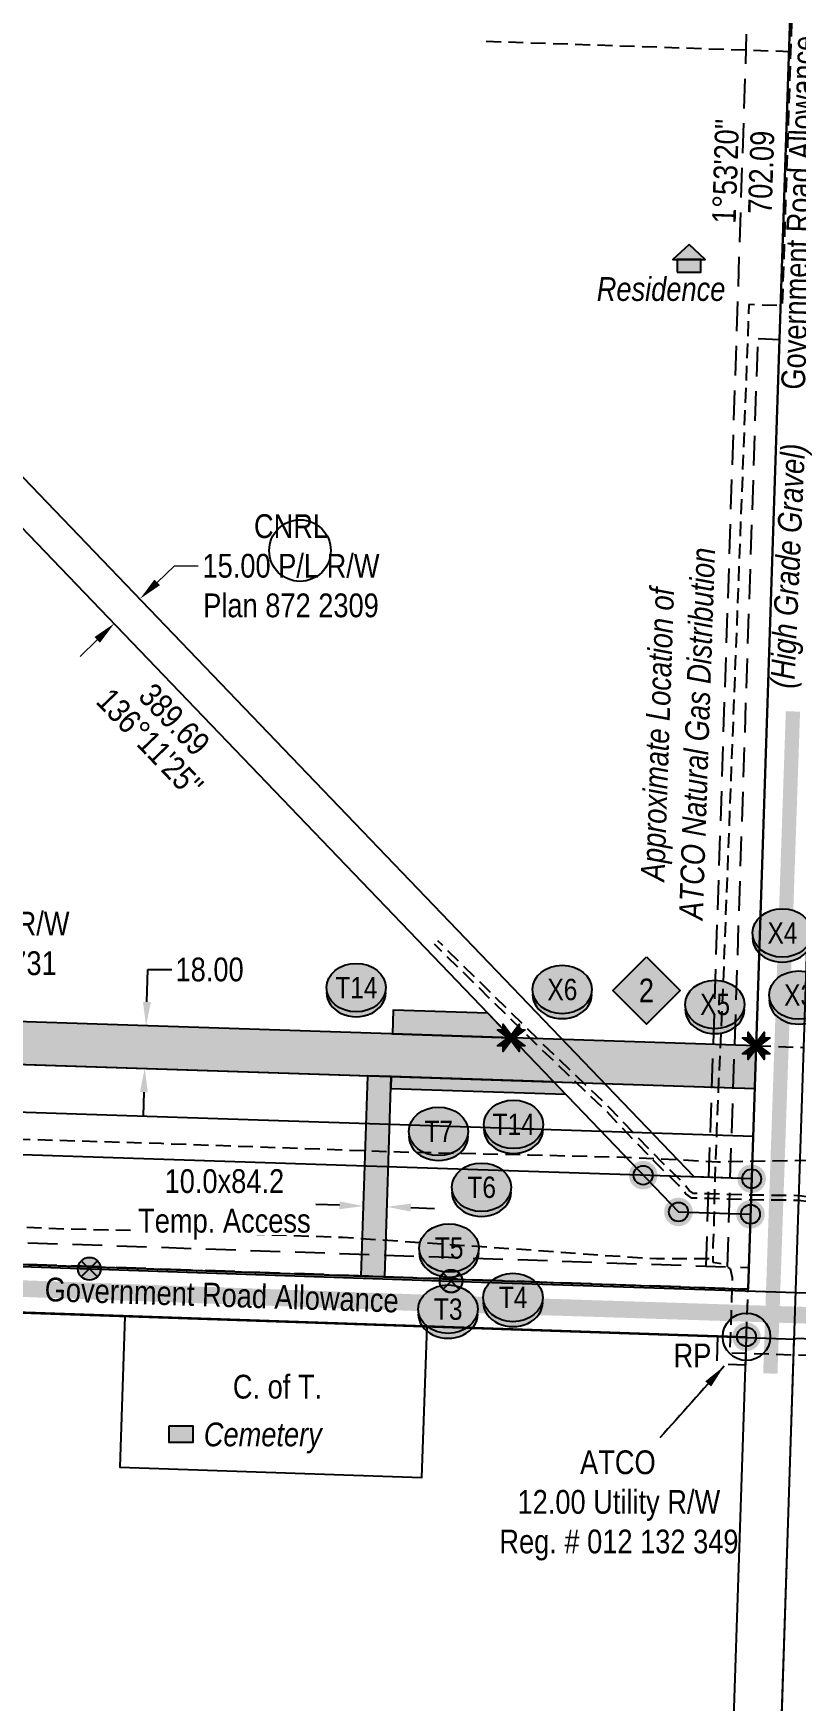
# Model space of a CAD drawing. Extents: x 350042 to 357443, y 6133812 to 6137998.
# Drawn here: x 353350 to 353670, y 6135457 to 6136158 of the extents above; entities that cross this region are included whole.
import ezdxf
from ezdxf.enums import TextEntityAlignment as Align

# ---------------------------------------------------------------- set-up
doc = ezdxf.new("R2010")
doc.units = 0
doc.header["$LTSCALE"] = 5
doc.header["$PDSIZE"] = 0.5
for name, pattern in [('foc-FLOWLINE', [3.75, 2.5, -1.25]), ('foc-TRAV', [1.875, 1.25, -0.625]), ('POWERLINE5', [7.8, 2.4, -0.6, 0.6, -0.6, 0.6, -0.6, 2.4]), ('UG_PIPE', [1.875, 1.25, -0.625])]:
    doc.linetypes.add(name, pattern=pattern)
doc.layers.get('Defpoints').update_dxf_attribs({"color": 9})
for name, color, linetype in [('35', 37, 'Continuous'), ('AS-FENCE', 48, 'foc-FENCE'), ('AS-PIPE-UG', 44, 'UG_PIPE'), ('AS-PIPE-UG-T', 44, 'Continuous'), ('AS-POWER', 104, 'foc-POWER'), ('AS-POWER-EXISTING', 72, 'POWERLINE5'), ('AS-RESIDENCE', 14, 'Continuous'), ('AS-ROADS', 254, 'Continuous'), ('AS-TELUS', 224, 'foc-TEL'), ('C-RW', 13, 'Continuous'), ('F-EZE', 190, 'foc-FLOWLINE'), ('F-RW', 190, 'Continuous'), ('L-BD', 7, 'Continuous'), ('L-BD1', 253, 'Continuous'), ('L-MON', 1, 'Continuous'), ('L-ROAD-T', 7, 'Continuous'), ('L-SEC', 7, 'Continuous'), ('L-TITLEDB', 4, 'Continuous'), ('L-TITLEDB-T', 4, 'Continuous'), ('P-BORE', 7, 'Continuous'), ('P-CROSSINGS', 250, 'Continuous'), ('P-IOP2', 10, 'Continuous'), ('P-IOP2-H', 21, 'Continuous'), ('P-LTO', 14, 'Continuous'), ('P-PROPOSED', 10, 'Continuous'), ('P-PROPOSED-H', 21, 'Continuous'), ('P-TEMP-BLUE-T', 146, 'Continuous'), ('P-TEMP-BLUE2', 146, 'Continuous'), ('P-TRAV', 4, 'foc-TRAV'), ('P-TXT', 4, 'Continuous')]:
    doc.layers.add(name, color=color, linetype=linetype)
for name, color, linetype, lineweight in [('C-RW-T', 13, 'Continuous', 9), ('F-RW-T', 190, 'Continuous', 9), ('F-WS-T', 190, 'Continuous', 9), ('T-TEXT', 48, 'Continuous', 18)]:
    doc.layers.add(name, color=color, linetype=linetype, lineweight=lineweight)
doc.layers.add('P-TEMP-BLUE-H2', color=7, linetype='Continuous', true_color=0x99e6ff)
doc.styles.add('175L', font='ARIALN.TTF', dxfattribs={"height": 10})
doc.styles.add('80', font='ARIALN.TTF', dxfattribs={"height": 10})
doc.styles.add('80CG', font='ARIALN.TTF', dxfattribs={"height": 10})
doc.styles.add('80L', font='ARIALN.TTF', dxfattribs={"height": 10})
doc.styles.add('80LS', font='ARIALNI.TTF', dxfattribs={"height": 10})
doc.styles.add('Crossing', font='ARIALN.TTF', dxfattribs={"height": 10})
doc.styles.add('foc-LtypeFont', font='ARIALN.TTF', dxfattribs={"height": 7.35})
doc.linetypes.add('foc-FENCE', pattern='A,10,-1,["X",foc-LtypeFont,S=0.2,R=0,X=-0.625,Y=-0.75],-1.24', length=12.24)
doc.linetypes.add('foc-FENCE-NOLINE', pattern='A,0,-6,["X",foc-LtypeFont,S=0.2,R=0,X=-0.625,Y=-0.75],-6.24', length=12.24)
doc.linetypes.add('foc-POWER', pattern='A,6,-1,["P",foc-LtypeFont,S=0.2,R=0,X=-0.625,Y=-0.75],-1.24,4', length=12.24)
doc.linetypes.add('foc-TEL', pattern='A,2,-1,["T",foc-LtypeFont,S=0.2,R=0,X=-0.425,Y=-0.75],-1.24,8', length=12.24)
doc.linetypes.add('foc-TEL-NOLINE', pattern='A,0,-2,["T",foc-LtypeFont,S=0.2,R=0,X=-0.425,Y=-0.75],-10.24', length=12.24)
doc.dimstyles.new('Compass 5 000', dxfattribs={"dimscale": 5, "dimtxt": 9, "dimasz": 2, "dimexe": 0.2, "dimexo": 0.0625, "dimgap": 0.5, "dimtad": 0, "dimtih": 1, "dimtoh": 1, "dimzin": 0, "dimdsep": 46, "dimtxsty": '80CG', "dimcen": 0.1, "dimse1": 1, "dimse2": 1, "dimclrd": 256, "dimclrt": 256, "dimaunit": 1, "dimadec": 4, "dimazin": 0, "dimtfac": 0.06, "dimtofl": 0, "dimtmove": 0, "dimatfit": 1, "dimfxl": 0.2, "dimtolj": 1, "dimtzin": 0, "dimlwd": -1, "dimarcsym": 0})

# ---------------------------------------------------------------- blocks, each defined once
blk = doc.blocks.new('*D410')
at = {"layer": 'C-RW-T', "transparency": 16777216}
for p, q in [((353401.79, 6135927.36), (353409.01, 6135934.28)), ((353409.01, 6135934.28), (353419.01, 6135934.28)), ((353376.54, 6135903.15), (353369.33, 6135896.23))]:
    blk.add_line(p, q, dxfattribs=at)
for points in [[(353400.64, 6135928.56), (353402.94, 6135926.16), (353394.57, 6135920.44)], [(353375.39, 6135904.35), (353377.7, 6135901.94), (353383.76, 6135910.07)]]:
    blk.add_solid(points, dxfattribs=at)
at = {"layer": 'Defpoints', "color": 0, "transparency": 16777216}
for p in [(353394.57, 6135920.44), (353405.63, 6135908.91), (353394.82, 6135898.54)]:
    blk.add_point(p, dxfattribs=at)
at = {"layer": 'C-RW-T', "transparency": 16777216, "insert": (353458.09, 6135934.28), "char_height": 10, "attachment_point": 5, "style": '80CG'}
blk.add_mtext('\\A1;CNRL\\P15.00 P/L R/W\\PPlan 872 2309', dxfattribs=at)
blk = doc.blocks.new('fdia')
at = {"color": 255, "const_width": 1}
blk.add_lwpolyline([(-0.5, 0, 1), (0.5, 0, 1)], format="xyb", close=True, dxfattribs=at)
blk = doc.blocks.new('Fdiaa')
blk.add_blockref('fdia', (0, 0))
blk = doc.blocks.new('fdib')
at = {"color": 1, "const_width": 1.6}
blk.add_lwpolyline([(-0.4, 0, 1), (0.4, 0, 1)], format="xyb", close=True, dxfattribs=at)
at = {"color": 1}
blk.add_circle((0, 0), 0.8, dxfattribs=at)
blk = doc.blocks.new('Fdibb')
blk.add_blockref('fdib', (0, 0))
blk = doc.blocks.new('fdicc')
for name in ['Fdibb', 'Fdiaa']:
    blk.add_blockref(name, (0, 0))
blk = doc.blocks.new('FDI')
blk.add_blockref('fdicc', (0, 0))
blk = doc.blocks.new('POWERPOLE')
h = blk.add_hatch(color=255)
edge = h.paths.add_edge_path()
edge.add_arc((0, 0), 0.96, 0, 360)
at = {"linetype": 'Continuous'}
for p, q in [((0.68, -0.68), (-0.68, 0.68)), ((-0.68, -0.68), (0.68, 0.68))]:
    blk.add_line(p, q, dxfattribs=at)
blk.add_circle((0, 0), 0.96, dxfattribs=at)
blk = doc.blocks.new('res_occ')
for points in [[(0.1, 0.89), (-1.26, -0.37), (1.46, -0.37)], [(-0.9, -1.43), (1.1, -1.43), (1.1, -0.37), (-0.9, -0.37)]]:
    blk.add_hatch(color=14).paths.add_polyline_path(points)
at = {"color": 14}
for points in [[(0.1, 0.89), (-1.26, -0.37), (1.46, -0.37)], [(-0.9, -1.43), (1.1, -1.43), (1.1, -0.37), (-0.9, -0.37)]]:
    blk.add_lwpolyline(points, close=True, dxfattribs=at)
blk = doc.blocks.new('*D433')
at = {"layer": 'Defpoints', "color": 0, "transparency": 16777216}
for p in [(353213.56, 6135654.07), (353240.12, 6135653.18), (353213.26, 6135645.09)]:
    blk.add_point(p, dxfattribs=at)
at = {"layer": 'F-RW-T', "transparency": 16777216}
for p, q in [((353240.46, 6135663.18), (353244.45, 6135782.25)), ((353244.45, 6135782.25), (353254.45, 6135782.25)), ((353239.49, 6135634.21), (353239.15, 6135624.21))]:
    blk.add_line(p, q, dxfattribs=at)
for points in [[(353238.79, 6135663.23), (353242.12, 6135663.12), (353240.12, 6135653.18)], [(353237.82, 6135634.26), (353241.15, 6135634.15), (353239.82, 6135644.2)]]:
    blk.add_solid(points, dxfattribs=at)
at = {"layer": 'F-RW-T', "transparency": 16777216, "insert": (353310.79, 6135782.25), "char_height": 10, "attachment_point": 5, "style": '80CG'}
blk.add_mtext('\\A1;ATCO\\P9.00 Power Line R/W\\PReg. #082 122 731', dxfattribs=at)
blk = doc.blocks.new('*D435')
at = {"layer": 'Defpoints', "color": 0, "transparency": 16777216}
for p in [(353397.12, 6135740.76), (353418.32, 6135740.06), (353417.73, 6135722.08)]:
    blk.add_point(p, dxfattribs=at)
at = {"layer": 'P-TXT', "transparency": 16777216}
for p, q in [((353397.45, 6135750.75), (353397.9, 6135764.37)), ((353397.9, 6135764.37), (353407.9, 6135764.37)), ((353396.2, 6135712.78), (353395.87, 6135702.79))]:
    blk.add_line(p, q, dxfattribs=at)
for points in [[(353395.79, 6135750.81), (353399.12, 6135750.7), (353397.12, 6135740.76)], [(353394.54, 6135712.83), (353397.87, 6135712.72), (353396.53, 6135722.77)]]:
    blk.add_solid(points, dxfattribs=at)
at = {"layer": 'P-TXT', "transparency": 16777216, "insert": (353423.84, 6135764.37), "char_height": 10, "attachment_point": 5, "style": '80CG'}
blk.add_mtext('\\A1;18.00', dxfattribs=at)
blk = doc.blocks.new('TEMP')
h = blk.add_hatch(color=255)
h.dxf.hatch_style = 1
h.paths.add_polyline_path([(0, 0.25), (-0.67, 1.15), (-0.67, 0.67), (-1.15, 0.67), (-0.25, 0), (-1.15, -0.67), (-0.67, -0.67), (-0.67, -1.15), (0, -0.25), (0.67, -1.15), (0.67, -0.67), (1.15, -0.67), (0.25, 0), (1.15, 0.67), (0.67, 0.67), (0.67, 1.15)])
h.paths.add_polyline_path([(0.57, 0.85), (0.57, 0.57), (0.85, 0.57), (0.08, 0), (0.85, -0.57), (0.57, -0.57), (0.57, -0.85), (0, -0.08), (-0.57, -0.85), (-0.57, -0.57), (-0.85, -0.57), (-0.08, 0), (-0.85, 0.57), (-0.57, 0.57), (-0.57, 0.85), (0, 0.08)], flags=16)
h = blk.add_hatch(color=1)
h.dxf.hatch_style = 1
h.paths.add_polyline_path([(0, 0.08), (-0.57, 0.85), (-0.57, 0.57), (-0.85, 0.57), (-0.08, 0), (-0.85, -0.57), (-0.57, -0.57), (-0.57, -0.85), (0, -0.08), (0.57, -0.85), (0.57, -0.57), (0.85, -0.57), (0.08, 0), (0.85, 0.57), (0.57, 0.57), (0.57, 0.85)])
at = {"color": 1}
for p, q in [((-0.08, 0), (0.08, 0)), ((0, 0.08), (0, -0.08))]:
    blk.add_line(p, q, dxfattribs=at)
at = {"color": 255, "flags": 128}
blk.add_lwpolyline([(-0.25, 0), (-1.15, 0.67), (-0.67, 0.67), (-0.67, 1.15), (0, 0.25), (0.67, 1.15), (0.67, 0.67), (1.15, 0.67), (0.25, 0), (1.15, -0.67), (0.67, -0.67), (0.67, -1.15), (0, -0.25), (-0.67, -1.15), (-0.67, -0.67), (-1.15, -0.67)], close=True, dxfattribs=at)
at = {"color": 1, "flags": 128}
blk.add_lwpolyline([(-0.08, 0), (-0.85, 0.57), (-0.57, 0.57), (-0.57, 0.85), (0, 0.08), (0.57, 0.85), (0.57, 0.57), (0.85, 0.57), (0.08, 0), (0.85, -0.57), (0.57, -0.57), (0.57, -0.85), (0, -0.08), (-0.57, -0.85), (-0.57, -0.57), (-0.85, -0.57)], close=True, dxfattribs=at)
blk = doc.blocks.new('*D464')
at = {"layer": 'Defpoints', "color": 0, "transparency": 16777216}
for p in [(353498.47, 6135664.53), (353488.11, 6135653.43), (353498.1, 6135653.1)]:
    blk.add_point(p, dxfattribs=at)
at = {"layer": 'P-TEMP-BLUE-T', "transparency": 16777216}
for p, q in [((353478.49, 6135665.19), (353468.49, 6135665.52)), ((353508.47, 6135664.2), (353518.46, 6135663.87))]:
    blk.add_line(p, q, dxfattribs=at)
for points in [[(353478.54, 6135666.85), (353478.43, 6135663.52), (353488.48, 6135664.86)], [(353508.52, 6135665.87), (353508.41, 6135662.54), (353498.47, 6135664.53)]]:
    blk.add_solid(points, dxfattribs=at)
at = {"layer": 'P-TEMP-BLUE-T', "transparency": 16777216, "insert": (353430.06, 6135665.52), "char_height": 10, "attachment_point": 5, "style": '80CG', "bg_fill": 3, "box_fill_scale": 1.1, "bg_fill_color": 256, "bg_fill_true_color": 13158600, "bg_fill_transparency": 0}
blk.add_mtext('\\A1;10.0x84.2\\PTemp. Access', dxfattribs=at)
blk = doc.blocks.new('30M BUFFER DISP')
h = blk.add_hatch(color=70)
h.dxf.hatch_style = 1
h.paths.add_polyline_path([(0, 14.14), (14.14, 0), (0, -14.14), (-14.14, 0)])
blk.add_lwpolyline([(0, 14.14), (14.14, 0), (0, -14.14), (-14.14, 0)], close=True)
at = {"color": 235, "style": '80L'}
blk.add_attdef('DISURBANCE', text='', height=10, dxfattribs=at).set_placement((0, 0), align=Align.MIDDLE_CENTER)
blk = doc.blocks.new('xing2')
h = blk.add_hatch(color=50)
h.dxf.hatch_style = 1
edge = h.paths.add_edge_path()
edge.add_ellipse((0, 0), major_axis=(-12.5, 0), ratio=0.816297, start_angle=0, end_angle=360)
h = blk.add_hatch(color=250)
h.dxf.hatch_style = 1
edge = h.paths.add_edge_path()
edge.add_ellipse((0, -2.05), major_axis=(-12.5, 0), ratio=0.816297, start_angle=0, end_angle=180)
edge.add_line((12.5, -2.05), (12.5, 0))
edge.add_ellipse((0, 0), major_axis=(-12.5, 0), ratio=0.816297, start_angle=0, end_angle=180, ccw=False)
edge.add_line((-12.5, 0), (-12.5, -2.05))
at = {"color": 250}
blk.add_ellipse((0, 0), major_axis=(-12.5, 0), ratio=0.816297, dxfattribs=at)
blk.add_ellipse((0, -2.05), major_axis=(-12.5, 0), ratio=0.816297, start_param=0, end_param=3.141593, dxfattribs=at)
at = {"color": 250, "style": 'Crossing'}
blk.add_attdef('CROSSING', text='', height=9, dxfattribs=at).set_placement((0.09, 0.02), align=Align.MIDDLE_CENTER)
at = {"color": 250, "style": 'Crossing', "flags": 1}
for tag, p in [('OWNER', (0.09, -12.49)), ('DESCRIPTION', (0.09, -25.77)), ('LOCATION', (0.09, -39.3)), ('DWG_REF', (0.09, -52.84))]:
    blk.add_attdef(tag, text='', height=9, dxfattribs=at).set_placement(p, align=Align.MIDDLE_CENTER)
blk = doc.blocks.new('res_other')
blk.add_hatch(color=14).paths.add_polyline_path([(-1.09, 0.73), (0.91, 0.73), (0.91, -0.69), (-1.09, -0.69)])
at = {"color": 14}
blk.add_lwpolyline([(-1.09, 0.73), (0.91, 0.73), (0.91, -0.69), (-1.09, -0.69)], close=True, dxfattribs=at)
blk = doc.blocks.new('*D481')
at = {"layer": 'Defpoints', "transparency": 16777216}
for start, end in [(150.53064, 164.3227), (281.84553, 295.63759)]:
    blk.add_arc((352890.46, 6135748.43), 41.64, start, end, dxfattribs=at)
at = {"layer": 'Defpoints', "color": 0, "transparency": 16777216}
for p in [(352890.46, 6135748.43), (352890.46, 6135748.43), (352853.73, 6135728.82), (353653.46, 6135723.32), (352886.64, 6135635.94)]:
    blk.add_point(p, dxfattribs=at)
at = {"layer": 'Defpoints', "transparency": 16777216}
for points in [[(352852.01, 6135759.43), (352848.72, 6135759.94), (352848.84, 6135749.8)], [(352899.15, 6135706.02), (352898.87, 6135709.34), (352889.05, 6135706.82)]]:
    blk.add_solid(points, dxfattribs=at)
at = {"layer": 'Defpoints', "transparency": 16777216, "insert": (352860.05, 6135719.99), "char_height": 10, "attachment_point": 5, "style": '80CG'}
blk.add_mtext('\\A1;89°56\'19"', dxfattribs=at)
blk = doc.blocks.new('*U494')
at = {"layer": '35', "color": 3}
blk.add_circle((0, 0), 10, dxfattribs=at)
at = {"layer": '35', "color": 3, "style": '80'}
blk.add_attdef('RP_001', (-30.68, -12.84), '', height=10, dxfattribs=at)
blk = doc.blocks.new('Well_proximity')
h = blk.add_hatch(color=191)
h.dxf.hatch_style = 1
edge = h.paths.add_edge_path()
edge.add_ellipse((0, 0), major_axis=(-12.5, 0), ratio=0.816297, start_angle=0, end_angle=360)
h = blk.add_hatch(color=250)
h.dxf.hatch_style = 1
edge = h.paths.add_edge_path()
edge.add_ellipse((0, -2.05), major_axis=(-12.5, 0), ratio=0.816297, start_angle=0, end_angle=180)
edge.add_line((12.5, -2.05), (12.5, 0))
edge.add_ellipse((0, 0), major_axis=(-12.5, 0), ratio=0.816297, start_angle=0, end_angle=180, ccw=False)
edge.add_line((-12.5, 0), (-12.5, -2.05))
at = {"color": 250}
blk.add_ellipse((0, 0), major_axis=(-12.5, 0), ratio=0.816297, dxfattribs=at)
blk.add_ellipse((0, -2.05), major_axis=(-12.5, 0), ratio=0.816297, start_param=0, end_param=3.141593, dxfattribs=at)
at = {"color": 250, "style": '80L'}
blk.add_attdef('CROSSING', text='', height=9, dxfattribs=at).set_placement((0.09, 0.02), align=Align.MIDDLE_CENTER)

msp = doc.modelspace()

# ---------------------------------------------------------------- hatches: boundary and pattern name
at = {"layer": 'P-IOP2-H'}
h = msp.add_hatch(color=256, dxfattribs=at)
h.dxf.hatch_style = 1
h.paths.add_polyline_path([(352896.43, 6135655.738), (352899.133, 6135739.147), (353653.167, 6135714.327), (353653.76, 6135732.313), (352881.73, 6135757.724), (352878.445, 6135656.353)])
at = {"layer": 'P-PROPOSED-H'}
h = msp.add_hatch(color=256, dxfattribs=at)
h.dxf.hatch_style = 1
h.paths.add_polyline_path([(352896.43, 6135655.738), (352899.133, 6135739.147), (353653.167, 6135714.327), (353653.76, 6135732.313), (352881.73, 6135757.724), (352878.445, 6135656.353)])
at = {"layer": 'P-TEMP-BLUE-H2'}
h = msp.add_hatch(color=256, dxfattribs=at)
h.dxf.hatch_style = 1
h.paths.add_polyline_path([(353540.859, 6135746.032), (353501.137, 6135747.339), (353500.83, 6135737.346), (353550.768, 6135735.703)])
h = msp.add_hatch(color=256, dxfattribs=at)
h.dxf.hatch_style = 1
h.paths.add_polyline_path([(353497.507, 6135635.186), (353500.278, 6135719.36), (353490.286, 6135719.688), (353487.516, 6135635.528)])
h = msp.add_hatch(color=256, dxfattribs=at)
h.dxf.hatch_style = 1
h.paths.add_polyline_path([(353568.62, 6135717.11), (353500.278, 6135719.36), (353500.125, 6135714.363), (353573.573, 6135711.946)])

# ---------------------------------------------------------------- linework, layer by layer
at = {"layer": 'AS-FENCE', "linetype": 'foc-FENCE-NOLINE', "flags": 128}
for points in [[(353650.388, 6135629.966), (353676.896, 6136433.839)], [(352747.413, 6135660.887), (353144.329, 6135647.046), (353650.405, 6135629.95)]]:
    msp.add_lwpolyline(points, dxfattribs=at)
at = {"layer": 'AS-PIPE-UG'}
msp.add_line((353668.26, 6136150.672), (353539.716, 6136155.002), dxfattribs=at)
at = {"layer": 'AS-PIPE-UG', "flags": 128}
for points in [[(353666.911, 6136534.029), (353663.58, 6136433.157), (353656.086, 6136206.175), (353670.076, 6136205.694), (353668.26, 6136150.672), (353664.731, 6136043.786), (353650.739, 6136044.265), (353639.504, 6135749.171), (353638.006, 6135718.295), (353637.16, 6135696.677), (353636.41, 6135676.667), (353636.047, 6135659.27), (353635.561, 6135648.411), (353635.496, 6135641.244), (353639.026, 6135640.663), (353642.844, 6135638.604), (353643.701, 6135634.807), (353643.68, 6135632.868), (353642.696, 6135603.179), (353683.785, 6135601.769), (353631.332, 6134015.376)], [(354162.951, 6135651.27), (354115.048, 6135652.136), (354068.477, 6135653.48), (354021.139, 6135655.316), (353972.113, 6135656.197), (353923.157, 6135657.779), (353874.008, 6135659.975), (353824.455, 6135661.596), (353774.165, 6135663.017), (353728.494, 6135664.585), (353681.164, 6135665.802), (353671.796, 6135667.222), (353650.281, 6135667.47), (353634.422, 6135668.005), (353626.711, 6135668.211), (353624.273, 6135669.971), (353621.14, 6135673.672), (353612.388, 6135682.168), (353602.193, 6135692.706), (353590.989, 6135704.546), (353574.591, 6135720.188), (353562.636, 6135731.656), (353518.501, 6135775.056)], [(354162.987, 6135653.269), (354115.095, 6135654.135), (354068.545, 6135655.478), (354021.196, 6135657.315), (353972.163, 6135658.196), (353923.234, 6135659.777), (353874.085, 6135661.973), (353824.516, 6135663.595), (353774.228, 6135665.016), (353728.554, 6135666.584), (353681.34, 6135667.798), (353671.958, 6135669.22), (353650.326, 6135669.469), (353634.482, 6135670.004), (353627.381, 6135670.193), (353625.641, 6135671.449), (353622.603, 6135675.039), (353613.803, 6135683.581), (353603.638, 6135694.088), (353592.406, 6135705.957), (353575.973, 6135721.633), (353564.02, 6135733.099), (353519.903, 6135776.482)], [(352840.945, 6135673.052), (352865.955, 6135671.805), (352896.306, 6135670.867), (352953.304, 6135669.215), (353056.456, 6135665.929), (353134.219, 6135663.247), (353195.378, 6135661.569), (353245.345, 6135659.41), (353300.284, 6135657.748), (353363.676, 6135655.289), (353409.365, 6135654.22), (353479.872, 6135651.743), (353552.73, 6135646.87), (353585.392, 6135644.418), (353611.914, 6135642.731), (353634.055, 6135642.728)]]:
    msp.add_lwpolyline(points, dxfattribs=at)
at = {"layer": 'AS-POWER', "flags": 128}
msp.add_lwpolyline([(352755.111, 6135659.941), (352907.947, 6135654.508), (353064.175, 6135649.076), (353373.268, 6135638.449), (353525.458, 6135633.274), (353845.553, 6135622.701), (353998.13, 6135617.506), (354156.44, 6135612.174)], dxfattribs=at)
at = {"layer": 'AS-ROADS', "const_width": 5.998, "flags": 128}
msp.add_lwpolyline([(353669.267, 6135873.035), (353659.755, 6135594.366)], dxfattribs=at)
at = {"layer": 'AS-ROADS', "flags": 128}
msp.add_lwpolyline([(354597.77, 6135587.874, 6.998, 6.998, 0), (354157.564, 6135601.492, 6.998, 6.998, 0), (353997.154, 6135606.852, 6.998, 6.998, 0), (353850.622, 6135612.631, 6.998, 6.998, 0), (353681.356, 6135618.691, 6.998, 6.998, 0), (353534.98, 6135623.334, 6.998, 6.998, 0), (353062.268, 6135640.204, 6.998, 6.998, 0), (353015.32, 6135641.985, 6.998, 6.998, 0), (352945.023, 6135644.374, 6.998, 6.998, 0), (352900.764, 6135646.03, 6.998, 6.998, 0), (352869.484, 6135647.07, 6.998, 6.998, 0), (352854.169, 6135647.684, 6.998, 6.998, 0), (352812.716, 6135649.627, 0, 0, 0)], format="xyseb", dxfattribs=at)
at = {"layer": 'AS-TELUS', "linetype": 'foc-TEL-NOLINE', "flags": 128}
msp.add_lwpolyline([(353613.443, 6133901.565), (353670.489, 6135629.295), (353700.284, 6136532.893)], dxfattribs=at)
at = {"layer": 'AS-TELUS', "flags": 128}
msp.add_lwpolyline([(352746.732, 6135640.226), (353670.318, 6135608.812)], dxfattribs=at)
at = {"layer": 'C-RW', "flags": 128}
for points in [[(353651.916, 6135676.381), (353651.895, 6135676.381), (353627.715, 6135677.154), (353289.068, 6136030.165), (352862.987, 6136133.514), (352763.772, 6136157.581)], [(352763.269, 6136142.3), (352862.304, 6136118.297), (353281.068, 6136016.842), (353621.108, 6135662.379), (353651.407, 6135661.393), (353651.407, 6135661.393)], [(352762.721, 6136125.673), (352874.012, 6136117.983), (352861.511, 6135750.987), (352861.423, 6135748.407), (352860.839, 6135730.405), (352870.505, 6135720.083), (353652.49, 6135694.344)], [(353651.898, 6135676.358), (352841.947, 6135703.018), (352843.437, 6135748.99), (352843.526, 6135751.6), (352855.094, 6136091.219), (352845.454, 6136101.918), (352762.128, 6136107.675)], [(353652.496, 6135694.343), (353652.508, 6135694.343)], [(353651.898, 6135676.358), (353651.915, 6135676.357)]]:
    msp.add_lwpolyline(points, dxfattribs=at)
at = {"layer": 'Defpoints', "color": 3}
msp.add_circle((353461.867, 6135940.738), 12.957, dxfattribs=at)
at = {"layer": 'F-EZE'}
for p, q in [((353654.573, 6136029.949), (353663.778, 6136029.64)), ((352747.718, 6135670.143), (353650.698, 6135638.958)), ((352747.421, 6135661.15), (353650.388, 6135629.966))]:
    msp.add_line(p, q, dxfattribs=at)
at = {"layer": 'F-EZE', "flags": 128}
for points in [[(353632.697, 6135639.58), (353658.897, 6136434.039)], [(353641.689, 6135639.26), (353654.573, 6136029.949)], [(353637.727, 6135610.261), (353649.717, 6135609.847), (353649.322, 6135597.857), (353637.333, 6135598.271), (353637.727, 6135610.242)]]:
    msp.add_lwpolyline(points, dxfattribs=at)
at = {"layer": 'F-RW', "flags": 128}
for points in [[(352877.044, 6136560.916), (352863.794, 6136153.525), (352874.012, 6136117.983), (352860.839, 6135730.405), (352870.505, 6135720.083), (353652.49, 6135694.344), (353652.508, 6135694.343)], [(352897.028, 6136560.266), (352883.881, 6136156.023), (352894.103, 6136120.467), (352881.163, 6135739.738), (353653.148, 6135714.328), (353653.172, 6135714.327)]]:
    msp.add_lwpolyline(points, dxfattribs=at)
at = {"layer": 'L-SEC'}
for p, q in [((353623.181, 6134806.154), (353649.722, 6135609.865)), ((353643.285, 6134805.49), (353669.826, 6135609.201))]:
    msp.add_line(p, q, dxfattribs=at)
at = {"layer": 'L-SEC', "flags": 128}
for points in [[(353676.896, 6136433.852), (353650.385, 6135629.966)], [(352747.413, 6135660.887), (352846.932, 6135657.431), (353650.405, 6135629.95)], [(352746.751, 6135640.783), (352846.234, 6135637.328), (353649.717, 6135609.847)], [(353669.822, 6135609.191), (354473.273, 6135582.258)]]:
    msp.add_lwpolyline(points, dxfattribs=at)
at = {"layer": 'L-TITLEDB', "flags": 128}
msp.add_lwpolyline([(353388.197, 6135618.535), (353386.002, 6135554.977), (353513.117, 6135550.588), (353515.312, 6135614.145), (353388.197, 6135618.535)], dxfattribs=at)
at = {"layer": 'P-TEMP-BLUE2', "flags": 128}
for points in [[(353540.859, 6135746.032), (353501.137, 6135747.339), (353500.83, 6135737.346), (353550.768, 6135735.703)], [(353497.507, 6135635.186), (353500.278, 6135719.36), (353490.286, 6135719.688), (353487.516, 6135635.528)], [(353568.62, 6135717.11), (353500.278, 6135719.36), (353500.125, 6135714.363), (353573.573, 6135711.946)]]:
    msp.add_lwpolyline(points, close=True, dxfattribs=at)
msp.add_lwpolyline([(353550.79, 6135735.702), (353500.83, 6135737.346)], dxfattribs=at)
at = {"layer": 'P-TRAV', "flags": 128}
for points in [[(353653.76, 6135732.313), (353673.864, 6135731.651)], [(353649.722, 6135609.865), (353650.385, 6135629.966)]]:
    msp.add_lwpolyline(points, dxfattribs=at)

# ---------------------------------------------------------------- block references
at = {"layer": 'AS-POWER-EXISTING', "xscale": 4.99999999999998, "yscale": 4.99999999999998, "zscale": 4.99999999999998}
for p in [(353373.268, 6135638.449), (353525.458, 6135633.274)]:
    msp.add_blockref('POWERPOLE', p, dxfattribs=at)
at = {"layer": 'AS-POWER-EXISTING', "color": 3, "xscale": 4.999999999999972, "yscale": 4.999999999999972, "zscale": 4.999999999999972}
msp.add_blockref('POWERPOLE', (353525.438, 6135633.248), dxfattribs=at)
at = {"layer": 'AS-RESIDENCE', "color": 3, "xscale": 4.998719999999977, "yscale": 4.998719999999977, "zscale": 4.998719999999977}
msp.add_blockref('res_occ', (353625.075, 6136065.074), dxfattribs=at)
at = {"layer": 'AS-RESIDENCE', "xscale": 0.9997440000000001, "yscale": 0.9997440000000001, "zscale": 0.9997440000000001}
msp.add_blockref('*U494', (353649.717, 6135609.847), dxfattribs=at).add_auto_attribs({'RP_001': 'RP'})
at = {"layer": 'AS-RESIDENCE', "xscale": 4.998719999999993, "yscale": 4.998719999999993, "zscale": 4.998719999999993}
msp.add_blockref('res_other', (353412.259, 6135568.749), dxfattribs=at)
at = {"layer": 'Defpoints', "xscale": 0.9997440000000001, "yscale": 0.9997440000000001, "zscale": 0.9997440000000001}
msp.add_blockref('xing2', (353485.509, 6135756.787), dxfattribs=at).add_auto_attribs({'CROSSING': 'T14'})
at = {"layer": 'L-MON'}
for name, p, xscale, yscale, zscale in [('TEMP', (353550.768, 6135735.703), 4.998719999999982, 4.998719999999982, 4.998719999999982), ('TEMP', (353653.76, 6135732.313), 4.998719999999982, 4.998719999999982, 4.998719999999982), ('FDI', (353606.239, 6135677.844), 4.99999999999998, 4.99999999999998, 4.99999999999998), ('FDI', (353651.898, 6135676.358), 4.998719999999993, 4.998719999999993, 4.998719999999993), ('FDI', (353649.717, 6135609.847), 4.99999999999998, 4.99999999999998, 4.99999999999998)]:
    msp.add_blockref(name, p, dxfattribs=dict(at, xscale=xscale, yscale=yscale, zscale=zscale))
at = {"layer": 'L-MON', "color": 3, "xscale": 4.999999999999972, "yscale": 4.999999999999972, "zscale": 4.999999999999972}
for p in [(353621.108, 6135662.379), (353651.407, 6135661.393)]:
    msp.add_blockref('FDI', p, dxfattribs=at)
at = {"layer": 'P-BORE', "xscale": 0.9997440000000001, "yscale": 0.9997440000000001, "zscale": 0.9997440000000001}
msp.add_blockref('30M BUFFER DISP', (353607.623, 6135755.598), dxfattribs=at).add_auto_attribs({'DISURBANCE': '2'})
at = {"layer": 'P-CROSSINGS', "xscale": 0.9997440000000001, "yscale": 0.9997440000000001, "zscale": 0.9997440000000001}
for name, p, values in [('xing2', (353664.784, 6135779.811), {'CROSSING': 'X4'}), ('xing2', (353572.179, 6135755.985), {'CROSSING': 'X6'}), ('xing2', (353636.414, 6135749.717), {'CROSSING': 'X5'}), ('xing2', (353671.773, 6135753.653), {'CROSSING': 'X3'}), ('Well_proximity', (353551.688, 6135699.247), {'CROSSING': 'T14'}), ('Well_proximity', (353538.224, 6135672.752), {'CROSSING': 'T6'}), ('Well_proximity', (353551.481, 6135626.364), {'CROSSING': 'T4'}), ('Well_proximity', (353524.15, 6135621.455), {'CROSSING': 'T3'})]:
    msp.add_blockref(name, p, dxfattribs=at).add_auto_attribs(values)

# ---------------------------------------------------------------- texts
at = {"layer": 'AS-PIPE-UG-T', "insert": (353604.587, 6135783.883), "char_height": 10.00219, "attachment_point": 1, "rotation": 88.106251, "style": '175L'}
msp.add_mtext_dynamic_manual_height_columns('\\pi17.919;{\\fArial Narrow|b0|i1|c0|p34;Approximate Location of\\P\\pi2.2676;ATCO Natural Gas Distribution}', width=160.90647, gutter_width=99.997, heights=[0], dxfattribs=at)
at = {"layer": 'AS-RESIDENCE', "char_height": 9.99744, "attachment_point": 1, "style": '80L'}
for s, insert in [('{\\fArial Narrow|b0|i1|c0|p34;Residence}', (353586.734, 6136055.827)), ('{\\fArial Narrow|b0|i1|c0|p34;Residence}', (353586.733, 6136055.827)), ('{\\fArial Narrow|b0|i1|c0|p34;Cemetery}', (353421.413, 6135573.751))]:
    msp.add_mtext_dynamic_manual_height_columns(s, width=53.92657, gutter_width=49.987, heights=[0], dxfattribs=dict(at, insert=insert))
at = {"layer": 'F-WS-T', "insert": (353545.245, 6135562.016), "char_height": 9.99744, "attachment_point": 1, "style": '80L'}
msp.add_mtext_dynamic_manual_height_columns('\\pi34.461;ATCO\\P\\pi8.1448;12.00 Utility R/W\\P\\pi0.51031;Reg. # 012 132 349', width=100.24486, gutter_width=49.987, heights=[0], dxfattribs=at)
at = {"layer": 'L-BD', "style": '80L'}
for s, height, p in [("136°11'25''", 9.99744, (353398.783, 6135859.835)), ('389.69', 9.9974, (353409.064, 6135869.697))]:
    msp.add_text(s, height=height, rotation=313.8103, dxfattribs=at).set_placement(p, align=Align.MIDDLE)
at = {"layer": 'L-BD1', "style": '80L'}
for s, p in [("1°53'20''", (353640.893, 6136100.434)), ('702.09', (353655.881, 6136099.94))]:
    msp.add_text(s, height=9.9974, rotation=88.1111, dxfattribs=at).set_placement(p, align=Align.MIDDLE)
at = {"layer": 'L-ROAD-T', "style": '80L'}
for rotation, p in [(88.111146, (353671.733, 6136082.969)), (358.15164, (353428.925, 6135627.443))]:
    msp.add_text('Government Road Allowance', height=9.99744, rotation=rotation, dxfattribs=at).set_placement(p, align=Align.MIDDLE_CENTER)
at = {"layer": 'L-TITLEDB-T', "insert": (353416.768, 6135593.842), "char_height": 9.99744, "attachment_point": 1, "style": '80L'}
msp.add_mtext_dynamic_manual_height_columns('\\pi16.854;C. of T.', width=69.73511, gutter_width=49.987, heights=[0], dxfattribs=at)
at = {"layer": 'T-TEXT', "style": '80LS'}
msp.add_text('(High Grade Gravel)', height=9.99744, rotation=87.419114, dxfattribs=at).set_placement((353667.102, 6135934.252), align=Align.MIDDLE_CENTER)

# ---------------------------------------------------------------- dimensions: what is measured, and where the dimension line sits
at = {"layer": 'C-RW-T'}
dim = msp.add_aligned_dim(p1=(353394.818, 6135898.539), p2=(353405.63, 6135908.91), distance=15.976, text='CNRL\\P15.00 P/L R/W\\PPlan 872 2309', dimstyle='Compass 5 000', dxfattribs=at)
dim.commit()
dim.dimension.update_dxf_attribs({"geometry": '*D410', "text_midpoint": (353458.093, 6135934.283)})
at = {"layer": 'F-RW-T', "color": 3}
dim = msp.add_linear_dim(base=(353240.122, 6135653.181), p1=(353213.262, 6135645.093), p2=(353213.563, 6135654.071), angle=88.07964, text='ATCO\\P9.00 Power Line R/W\\PReg. #082 122 731', dimstyle='Compass 5 000', dxfattribs=at)
dim.commit()
dim.dimension.update_dxf_attribs({"geometry": '*D433', "text_midpoint": (353310.79, 6135782.251), "dimtype": 161})
at = {"layer": 'P-TXT'}
dim = msp.add_linear_dim(base=(353397.125, 6135740.76), p1=(353417.729, 6135722.077), p2=(353418.321, 6135740.062), angle=88.114757, text='18.00', dimstyle='Compass 5 000', dxfattribs=at)
dim.commit()
dim.dimension.update_dxf_attribs({"geometry": '*D435', "text_midpoint": (353423.84, 6135764.368), "dimtype": 161})

# ---------------------------------------------------------------- leaders
at = {"layer": 'F-WS-T', "path_type": 1}
msp.add_leader([(353640.265, 6135597.427), (353613.304, 6135567.273)], dimstyle='Compass 5 000', override={"dimgap": 0.5, "dimtad": 0}, dxfattribs=at)

# ---------------------------------------------------------------- next in the draw order: dimensions: what is measured, and where the dimension line sits
at = {"layer": 'P-TEMP-BLUE-T'}
dim = msp.add_linear_dim(base=(353498.473, 6135664.531), p1=(353488.105, 6135653.43), p2=(353498.097, 6135653.101), angle=358.114757, text='10.0x84.2\\PTemp. Access', dimstyle='Compass 5 000', override={"dimtfill": 1}, dxfattribs=at)
dim.commit()
dim.dimension.update_dxf_attribs({"geometry": '*D464', "text_midpoint": (353430.064, 6135665.518), "dimtype": 161})

# ---------------------------------------------------------------- next in the draw order: linework, layer by layer
at = {"layer": 'AS-PIPE-UG', "flags": 128}
msp.add_lwpolyline([(352901.748, 6135707.53), (352923.566, 6135706.568), (352979.709, 6135704.738), (353052.332, 6135702.977), (353105.067, 6135700.913), (353149.705, 6135699.337), (353220.1, 6135696.755), (353314.126, 6135693.988), (353403.445, 6135691.264), (353504.028, 6135687.678), (353558.173, 6135686.449), (353602.149, 6135685.338), (353637.654, 6135683.514), (353673.223, 6135684.127), (353684.708, 6135684.015), (353700.021, 6135684.04), (353706.265, 6135683.394), (353707.838, 6135682.618), (353708.771, 6135679.987), (353708.926, 6135674.701), (353709.386, 6135664.641), (353709.839, 6135648.887), (353710.286, 6135628.366)], dxfattribs=at)
at = {"layer": 'P-IOP2', "flags": 128}
msp.add_lwpolyline([(352896.43, 6135655.738), (352899.133, 6135739.147), (353653.167, 6135714.327), (353653.76, 6135732.313), (352881.73, 6135757.724), (352878.445, 6135656.353)], close=True, dxfattribs=at)
at = {"layer": 'P-LTO', "flags": 128}
msp.add_lwpolyline([(352896.43, 6135655.738), (352899.133, 6135739.147), (353653.167, 6135714.327), (353653.76, 6135732.313), (352881.73, 6135757.724), (352878.445, 6135656.353)], close=True, dxfattribs=at)
at = {"layer": 'P-PROPOSED', "flags": 128}
msp.add_lwpolyline([(352896.43, 6135655.738), (352899.133, 6135739.147), (353653.167, 6135714.327), (353653.76, 6135732.313), (352881.73, 6135757.724), (352878.445, 6135656.353)], close=True, dxfattribs=at)

# ---------------------------------------------------------------- next in the draw order: block references
at = {"layer": 'P-CROSSINGS', "xscale": 0.9997440000000001, "yscale": 0.9997440000000001, "zscale": 0.9997440000000001}
for p, values in [((353520.151, 6135696.298), {'CROSSING': 'T7'}), ((353524.555, 6135647.207), {'CROSSING': 'T5'})]:
    msp.add_blockref('Well_proximity', p, dxfattribs=at).add_auto_attribs(values)

# ---------------------------------------------------------------- next in the draw order: dimensions: what is measured, and where the dimension line sits
at = {"layer": 'Defpoints'}
dim = msp.add_angular_dim_2l(base=(352853.7252, 6135728.8238), line1=((352890.4616, 6135748.4345), (352886.6384, 6135635.9441)), line2=((353653.4642, 6135723.3199), (352890.4616, 6135748.4345)), dimstyle='Compass 5 000', dxfattribs=at)
dim.commit()
dim.dimension.update_dxf_attribs({"geometry": '*D481', "text_midpoint": (352860.0475, 6135719.9894)})

doc.saveas('drawing.dxf')
